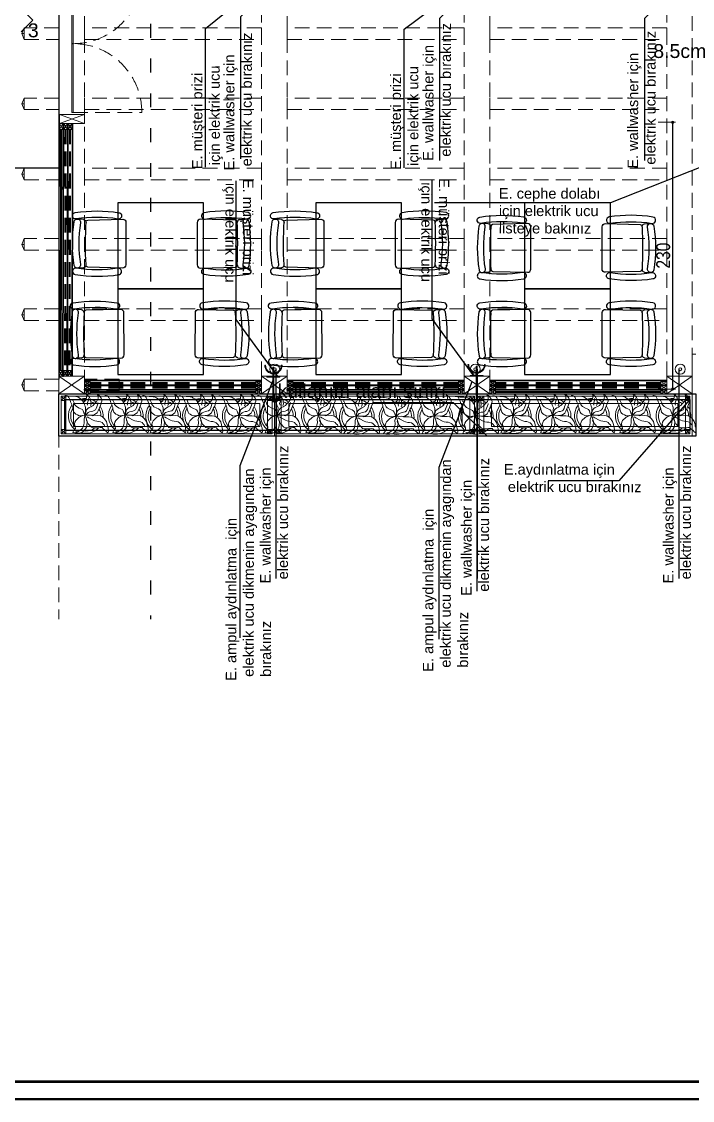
# Model space of a CAD drawing. Header units: millimetres. Extents: x 54215 to 67697, y 23496 to 56611.
# Drawn here: x 55730 to 56308, y 46192 to 47122 of the extents above; entities that cross this region are included whole.
import ezdxf

# ---------------------------------------------------------------- set-up
doc = ezdxf.new("R2010")
doc.units = ezdxf.units.MM
doc.linetypes.add('ACAD_ISO03W100', pattern=[30, 12, -18])
doc.linetypes.add('DASHED', pattern=[19.049999999999997, 12.7, -6.349999999999998])
for name, color, linetype, lineweight in [('- 0.25', 43, 'Continuous', 25), ('b_ince', 87, 'Continuous', 15), ('no3_barisol', 50, 'Continuous', 13), ('no3_cam kesit arka', 141, 'Continuous', 18), ('no3_duvar kaplama', 8, 'Continuous', 0), ('no3_elektrik işaretleri', 10, 'Continuous', 0), ('no3_kutu profil gorunus', 8, 'Continuous', 0), ('no3_kutuprofil kesit', 74, 'Continuous', 18), ('no3_ölçü tefriş', 252, 'Continuous', 0), ('t_elektrik', 1, 'Continuous', 30), ('t_tefriş', 206, 'Continuous', 30), ('ölçü', 4, 'Continuous', 13)]:
    doc.layers.add(name, color=color, linetype=linetype, lineweight=lineweight)
doc.layers.add('0 rölöve', color=7, linetype='Continuous', true_color=0xf1380e)
doc.styles.add('olcu', font='arial.ttf', dxfattribs={"width": 0.8})
doc.styles.get("Standard").update_dxf_attribs({"font": 'arial.ttf'})
doc.dimstyles.new('tufan', dxfattribs={"dimtxt": 12, "dimasz": 0.5, "dimexe": 1.25, "dimexo": 0.625, "dimgap": 2, "dimtad": 1, "dimdec": 0, "dimzin": 1, "dimtxsty": 'olcu', "dimblk1": 'sol', "dimblk2": 'sag', "dimsah": 1, "dimcen": 0, "dimse1": 1, "dimse2": 1, "dimclrd": 256, "dimclrt": 256, "dimadec": 0, "dimazin": 0, "dimtfac": 1, "dimtdec": 0, "dimtix": 1, "dimtmove": 0, "dimatfit": 2, "dimldrblk": 'NONE', "dimfxl": 1.25, "dimarcsym": 0})

# ---------------------------------------------------------------- blocks, each defined once
blk = doc.blocks.new('K-BKLEME')
for p, q in [((-25.67308541322859, 45.21896280599077), (-26.13287398927514, 50.81808646348628)), ((25.53786304992673, 45.29546845687428), (25.98092019616547, 50.8959409040661)), ((-25.0743366262634, 40.48891018859618), (-25.96838146138248, 3.461208921705916)), ((25.95792395230228, 3.538783266897041), (24.95324965356849, 40.563647977396)), ((-22.46315661254084, -0.0335584180554065), (22.46315661254084, 0.0335584180554065))]:
    blk.add_line(p, q)
for points in [[(-26.22592691858915, 8.511760467656984, -0.0775043335886923), (-26.2923548474032, 52.97693656537325, 0.9999999999999962), (-33.0399693910822, 54.01887292740849, 0.0775043335886923), (-32.9703981870282, 7.449667853143808, 1.000000000000011)], [(-22.30484118918401, 48.33121144461831, -0.0775043335886923), (22.16033490853215, 48.39763937343235, 0.9999999999999962), (23.20227127056773, 55.14525391711156, 0.0775043335886923), (-23.36693380369707, 55.07568271305735, 1.000000000000011)], [(26.20037793713937, 8.590081777782473, 0.0775043335886923), (26.13395000832543, 53.05525787549862, -0.9999999999999962), (32.87842127676447, 54.11735049001134, -0.0775043335886923), (32.94799248081881, 7.548145415746772, -1.000000000000011)]]:
    blk.add_lwpolyline(points, format="xyb", close=True)
for centre, radius, start, end in [((-22.68314957945289, 45.46449021770349), 3, 184.6944788809333, 272.6483958401989), ((-23.07491936683016, 40.44063366553717), 1.999999999999999, 92.71973237548004, 178.6168451502175), ((0.0608811492120367, -459.7664506150143), 502.7702204448715, 87.45145944091986, 92.64839584019896), ((22.54720696153754, 45.53206127371224), 3, 267.5227959762041, 355.4767129354668), ((22.95398556215741, 40.50939769816539), 1.999999999999993, 1.554346666182492, 87.45145944091992), ((-22.46838536708128, 3.466437676246357), 3.499999999999991, 180.0855959082045, 270.085595908199), ((22.45792785800063, 3.533554512357055), 3.5, 270.0855959082012, 0.0855959081956659)]:
    blk.add_arc(centre, radius, start, end)
blk = doc.blocks.new('cicek9')
at = {"linetype": 'Continuous'}
for p, q in [((-0.2617979021247834, 0.1410497806670605), (-0.2706669500165333, 0.1233234913505043)), ((-0.2617979021247834, 0.1233234913505043), (-0.2617979021247834, 0.1410497806670605)), ((-0.2706669500165333, 0.1233234913505043), (-0.2736232993137833, 0.105597202034005)), ((-0.2736232993137833, 0.105597202034005), (-0.2736232993137833, 0.0701446234010064)), ((-0.2736232993137833, 0.0701446234010064), (-0.2706669500165333, 0.052418334084507)), ((-0.2706669500165333, 0.052418334084507), (-0.2617979021247834, 0.0346920447679509)), ((-0.2558852035302834, 0.105597202034005), (-0.2617979021247834, 0.1233234913505043)), ((-0.2617979021247834, 0.0346920447679509), (-0.2440598063412835, 0.0228745185569892)), ((-0.2411034570440336, 0.0849165311647653), (-0.2558852035302834, 0.105597202034005)), ((-0.2440598063412835, 0.0228745185569892), (-0.2263217105577837, 0.0081026107931734)), ((-0.2204090119632838, 0.0730990049537468), (-0.2411034570440336, 0.0849165311647653)), ((-0.2263217105577837, 0.0081026107931734), (-0.2085836147742839, -0.0037149154177882)), ((-0.2026709161797839, 0.0671902418482091), (-0.2204090119632838, 0.0730990049537468)), ((-0.1849328203962841, 0.0642358602954687), (-0.2026709161797839, 0.0671902418482091)), ((-0.1642383753155343, 0.0583270971899879), (-0.1849328203962841, 0.0642358602954687)), ((-0.1465002795320345, 0.052418334084507), (-0.1642383753155343, 0.0583270971899879)), ((-0.1287621837485346, 0.0553727156372475), (-0.1465002795320345, 0.052418334084507)), ((-0.1110240879650348, 0.0553727156372475), (-0.1287621837485346, 0.0553727156372475)), ((-0.09032964288428501, 0.0583270971899879), (-0.1110240879650348, 0.0553727156372475)), ((-0.0696351978035352, 0.0583270971899879), (-0.09032964288428501, 0.0583270971899879)), ((-0.0785042456952851, -0.0421218756035842), (-0.0075518625612858, 0.005148229240433)), ((-0.0518971020200354, 0.0553727156372475), (-0.0696351978035352, 0.0583270971899879)), ((-0.0341590062365356, 0.0435551894262289), (-0.0518971020200354, 0.0553727156372475)), ((-0.0164209104530357, 0.02878328166247), (-0.0341590062365356, 0.0435551894262289)), ((-0.0016391639667859, 0.0110569923459707), (-0.0164209104530357, 0.02878328166247)), ((-0.0075518625612858, 0.005148229240433), (-0.0016391639667859, 0.0081026107931734)), ((-0.2085836147742839, -0.0037149154177882), (-0.190845518990784, -0.0125780600760663)), ((-0.190845518990784, -0.0125780600760663), (-0.1553693274237844, -0.0362131124980465)), ((-0.1553693274237844, -0.0362131124980465), (-0.1346748823430346, -0.048030638709065)), ((-0.1346748823430346, -0.048030638709065), (-0.09624234147878499, -0.048030638709065)), ((-0.09624234147878499, -0.048030638709065), (-0.0785042456952851, -0.0421218756035842))]:
    blk.add_line(p, q, dxfattribs=at)
for points in [[(-0.0016391639667859, 0.0081026107931734), (-0.0105082118585358, 0.0258289001097296), (-0.0400717048310355, 0.0612814787427283), (-0.0548534513172854, 0.081962149611968), (-0.0607661499117853, 0.0996884389284674), (-0.0637224992090353, 0.1174147282450235), (-0.0696351978035352, 0.1351410175615229), (-0.0696351978035352, 0.1528673068780222), (-0.0725915471007852, 0.1705935961945215), (-0.0666788485062853, 0.206046174827577), (-0.0578098006145353, 0.2237724641440764), (-0.0518971020200354, 0.2414987534605757), (-0.0164209104530357, 0.2769513320936312), (0.0013171853304641, 0.2887688583045929), (0.0190552811139639, 0.3035407660683518), (0.0220116304112139, 0.306495147621149)], [(0.0220116304112139, 0.306495147621149), (0.0397497261947137, 0.321267055384908), (0.0427060754919637, 0.3242214369376484)], [(0.0279243290057139, 0.0258289001097296), (0.0456624247892137, 0.0346920447679509), (0.0634005205727135, 0.0465095709789694), (0.0752259177617134, 0.0671902418482091), (0.0840949656534633, 0.0849165311647653), (0.0900076642479633, 0.1026428204812646), (0.0900076642479633, 0.1203691097977639), (0.0781822670589634, 0.1558216884307626), (0.0693132191672135, 0.1735479777473188), (0.0663568698699635, 0.1912742670638181), (0.0574878219782136, 0.2090005563803174), (0.0515751233837136, 0.2444531350133161), (0.0456624247892137, 0.2621794243298723), (0.0397497261947137, 0.2976320029628709), (0.0397497261947137, 0.3153582922793703), (0.0486187740864637, 0.3330845815958696), (0.0634005205727135, 0.3449021078068881)], [(-0.1169367865595348, 0.0701446234010064), (-0.1346748823430346, 0.081962149611968), (-0.1465002795320345, 0.1026428204812646), (-0.1553693274237844, 0.1203691097977639), (-0.1612820260182843, 0.1380953991142633), (-0.1642383753155343, 0.1558216884307626), (-0.1642383753155343, 0.1765023593000592), (-0.1612820260182843, 0.1942286486165585), (-0.1524129781265344, 0.2119549379330579), (-0.1494566288292844, 0.1942286486165585), (-0.1346748823430346, 0.1765023593000592), (-0.1169367865595348, 0.1587760699835599), (-0.099198690776035, 0.1528673068780222), (-0.0814605949925351, 0.1499129253252818), (-0.0785042456952851, 0.1499129253252818)], [(-0.09328599218153501, 0.0937796758229865), (-0.099198690776035, 0.1115059651394858), (-0.1169367865595348, 0.1233234913505043), (-0.1346748823430346, 0.1380953991142633), (-0.1465002795320345, 0.1528673068780222)], [(0.0042735346277141, 0.0140113738987111), (0.0013171853304641, 0.0317376632152104), (-0.0105082118585358, 0.0671902418482091), (-0.0105082118585358, 0.0849165311647653), (-0.0016391639667859, 0.1026428204812646), (0.010186233222214, 0.1203691097977639), (0.0279243290057139, 0.1558216884307626), (0.0308806783029638, 0.1735479777473188), (0.0308806783029638, 0.1912742670638181), (0.0249679797084639, 0.2090005563803174), (0.0190552811139639, 0.2444531350133161), (0.0190552811139639, 0.2503618981188538)], [(-0.0105082118585358, 0.0110569923459139), (-0.0459844034255355, 0.0169657554514515), (-0.0637224992090353, 0.0140113738987111), (-0.0844169442897851, 0.0081026107931734), (-0.1021550400732849, -0.0007605338650478), (-0.1198931358567847, -0.0066692969705855), (-0.1376312316402846, -0.0066692969705855), (-0.1553693274237844, 0.0021938476876926), (-0.1731074232072842, 0.0140113738987111), (-0.190845518990784, 0.02878328166247), (-0.2085836147742839, 0.0406008078734885), (-0.2115399640715339, 0.0465095709789694)], [(0.2407814784077118, -0.07166569113110201), (0.223043382624212, -0.0628025464728239), (0.2053052868407121, -0.0598481649200835), (0.1875671910572123, -0.0539394018146027), (0.1786981431654624, -0.0362131124981033), (0.1668727459764625, -0.0007605338650478), (0.1491346501929627, 0.0140113738987111), (0.1313965544094628, 0.0228745185569324), (0.0781822670589634, 0.0317376632152104), (0.0427060754919637, 0.0258289001097296), (0.0249679797084639, 0.0258289001097296), (0.0042735346277141, 0.0140113738987111), (-0.0045955132640358, 0.0081026107931734)], [(0.0013171853304641, 0.0081026107931734), (0.007229883924964001, -0.0125780600760663), (0.0249679797084639, -0.0657569280256212), (0.0545314726809636, -0.1012095066586198), (0.0722695684644634, -0.1159814144223787), (0.0900076642479633, -0.1248445590806568), (0.1077457600314631, -0.1307533221861377), (0.1284402051122129, -0.1337077037388781), (0.1461783008957127, -0.1366620852916753), (0.1668727459764625, -0.1307533221861377), (0.1846108417599623, -0.1218901775278596), (0.2023489375434622, -0.1071182697641575), (0.223043382624212, -0.0923463620003418), (0.2378251291104618, -0.0746200726838424), (0.2407814784077118, -0.07166569113110201)], [(0.0042735346277141, 0.0110569923459139), (0.0220116304112139, -0.0066692969705855), (0.0397497261947137, -0.0214412047343444), (0.0634005205727135, -0.0568937833673431), (0.0811386163562134, -0.0746200726838424), (0.0988767121397132, -0.0893919804476013), (0.116614807923213, -0.0982551251058794), (0.1343529037067128, -0.1012095066586198), (0.1875671910572123, -0.1012095066586198), (0.2053052868407121, -0.0893919804476013), (0.2053052868407121, -0.0864375988948609)], [(-0.0548534513172854, -0.0273499678398253), (-0.0696351978035352, -0.0450762571563246), (-0.1228494851540347, -0.0805288357893801), (-0.1405875809375345, -0.0982551251058794), (-0.1553693274237844, -0.1189357959751192), (-0.1642383753155343, -0.1543883746081747), (-0.1642383753155343, -0.1987040978994514), (-0.1524129781265344, -0.2341566765324501), (-0.1435439302347845, -0.2518829658489494), (-0.1376312316402846, -0.2696092551654488), (-0.1198931358567847, -0.3050618337985043), (-0.1051113893705349, -0.3168793600095228)], [(-0.0075518625612858, -0.018486823181604), (-0.0164209104530357, -0.0391674940508438), (-0.0430280541282855, -0.0923463620003418), (-0.0548534513172854, -0.1100726513168979), (-0.0725915471007852, -0.1277989406333972), (-0.09032964288428501, -0.1425708483971562), (-0.1051113893705349, -0.1602971377136555), (-0.1139804372622848, -0.1780234270301548), (-0.1169367865595348, -0.195749716346711), (-0.1198931358567847, -0.2164303872159508), (-0.1169367865595348, -0.2282479134269693)], [(-0.1051113893705349, -0.3198337415622632), (-0.09624234147878499, -0.2991530706929666), (-0.09328599218153501, -0.2814267813764672), (-0.0814605949925351, -0.2459742027434686), (-0.0814605949925351, -0.2282479134269693), (-0.0637224992090353, -0.2134760056632103), (-0.0459844034255355, -0.2046128610049323), (0.007229883924964001, -0.1691602823719336), (0.0220116304112139, -0.1514339930553774), (0.0249679797084639, -0.1337077037388781), (0.0279243290057139, -0.1130270328696383), (0.0308806783029638, -0.09530074355313901), (0.0279243290057139, -0.0775744542365828), (0.0249679797084639, -0.0568937833673431), (0.0220116304112139, -0.0450762571563246)]]:
    blk.add_lwpolyline(points, dxfattribs=at)
for radius, start, end in [(0.2090813910386985, 139.9640332753135, 161.4682798463648), (0.2090813910386985, 109.0006680868756, 126.8665022892906), (0.1812038722335387, 113.3713546191426, 122.6232966501887), (0.2090813910386985, 343.797726471946, 72.69853359805387), (0.1812038722335387, 349.1695778391774, 66.16952485948059), (0.1812038722335387, 144.5869721537082, 160.5863775336564), (0.2090813910386985, 180.9322348787377, 220.3044941656974), (0.1812038722335387, 186.2472478007371, 216.029800480286), (0.2090813910386985, 257.5001853062674, 320.8039251011957), (0.1812038722335387, 266.7099980285414, 312.8027757249753)]:
    blk.add_arc((0, 0), radius, start, end, dxfattribs=at)
blk = doc.blocks.new('sol')
at = {"layer": 'ölçü'}
blk.add_line((0, 5), (0, -25), dxfattribs=at)
blk.add_circle((0, 0), 2, dxfattribs=at)
blk = doc.blocks.new('sag')
at = {"layer": 'ölçü'}
blk.add_line((0, -5), (0, 25), dxfattribs=at)
blk.add_circle((0, 0), 2, dxfattribs=at)
blk = doc.blocks.new('*D417')
at = {"layer": 'Defpoints', "color": 0, "transparency": 16777216}
for p in [(56290.91972762251, 47035.44516257948), (56310.83468664293, 47035.44516257948), (56310.83468664293, 46805.44516257948)]:
    blk.add_point(p, dxfattribs=at)
at = {"layer": 'no3_ölçü tefriş', "lineweight": -2, "transparency": 16777216}
blk.add_line((56290.91972762253, 46805.94516257948), (56290.91972762253, 47034.94516257948), dxfattribs=at)
at = {"layer": 'no3_ölçü tefriş', "lineweight": -2, "transparency": 16777216, "xscale": 0.5, "yscale": 0.5, "zscale": 0.5}
for name, p, rotation in [('sag', (56290.91972762253, 47035.44516257948), 89.99999999999999), ('sol', (56290.91972762253, 46805.44516257948), 270)]:
    blk.add_blockref(name, p, dxfattribs=dict(at, rotation=rotation))
at = {"layer": 'no3_ölçü tefriş', "transparency": 16777216, "insert": (56282.78875900042, 46920.44516257948), "char_height": 12, "attachment_point": 5, "rotation": 89.99999999999999, "style": 'olcu'}
blk.add_mtext('230', dxfattribs=at)
blk = doc.blocks.new('_None')
blk = doc.blocks.new('plan girişblok')
for p, q in [((3103.069556933273, 2935.459348802062), (3103.069556933273, 2581.959348802062)), ((3106.481791597338, 2797.209348802062), (3107.277645232984, 2797.209348802062)), ((3106.069556933273, 2584.459348802062), (3106.865410568918, 2584.459348802062)), ((3125.069556933258, 2572.459348802069), (3125.069556933258, 2573.255202437715)), ((3299.736223599938, 2572.459348802069), (3299.736223599938, 2573.255202437715)), ((3474.402890266602, 2572.459348802062), (3474.402890266602, 2573.255202437708))]:
    blk.add_line(p, q)
blk.add_arc((3114.069556933273, 2811.927875057765), 59.22164187654485, 88.83302440318023, 90)
for p in [(3103.069556933273, 2884.876015468734), (3103.069556933273, 2824.292682135398), (3103.069556933273, 2763.709348802069), (3103.069556933273, 2703.126015468733), (3103.069556933273, 2642.542682135401)]:
    blk.add_point(p)
at = {"layer": '0 rölöve'}
blk.add_lwpolyline([(3070.569556933273, 2901.459348802062), (3080.569556933273, 2891.459348802062), (3070.569556933273, 2881.459348802062)], dxfattribs=at)
at = {"layer": 'no3_cam kesit arka'}
for p, q in [((3104.481791597339, 2797.209348802062), (3104.069556933273, 2589.459348802062)), ((3104.981791597338, 2797.209348802062), (3104.569556933273, 2589.459348802062)), ((3105.481791597338, 2797.209348802062), (3105.069556933273, 2589.459348802062)), ((3272.73622359993, 2571.459348802065), (3130.069556933262, 2571.459348802065)), ((3272.73622359993, 2570.959348802069), (3130.069556933262, 2570.959348802069)), ((3272.73622359993, 2570.459348802069), (3130.069556933262, 2570.459348802069)), ((3447.402890266609, 2571.459348802065), (3304.736223599937, 2571.459348802065)), ((3447.402890266609, 2570.959348802069), (3304.736223599937, 2570.959348802069)), ((3447.402890266609, 2570.459348802069), (3304.736223599937, 2570.459348802069)), ((3622.069556933273, 2571.459348802062), (3479.402890266605, 2571.459348802062)), ((3622.069556933273, 2570.959348802062), (3479.402890266605, 2570.959348802062)), ((3622.069556933273, 2570.459348802062), (3479.402890266605, 2570.459348802062))]:
    blk.add_line(p, q, dxfattribs=at)
at = {"layer": 'no3_cam kesit arka', "linetype": 'DASHED'}
for p, q in [((3108.277645232984, 2797.209348802062), (3107.865410568919, 2589.459348802062)), ((3108.777645232984, 2797.209348802062), (3108.365410568918, 2589.459348802062)), ((3109.277645232984, 2797.209348802062), (3108.865410568919, 2589.459348802062)), ((3112.073498868629, 2797.209348802062), (3111.661264204564, 2589.459348802062)), ((3112.573498868629, 2797.209348802062), (3112.161264204564, 2589.459348802062)), ((3113.073498868629, 2797.209348802062), (3112.661264204564, 2589.459348802062)), ((3272.73622359993, 2579.05105607336), (3130.069556933262, 2579.05105607336)), ((3272.73622359993, 2578.55105607336), (3130.069556933262, 2578.55105607336)), ((3272.73622359993, 2578.051056073356), (3130.069556933262, 2578.051056073356)), ((3447.402890266609, 2579.05105607336), (3304.736223599937, 2579.05105607336)), ((3447.402890266609, 2578.55105607336), (3304.736223599937, 2578.55105607336)), ((3447.402890266609, 2578.051056073356), (3304.736223599937, 2578.051056073356)), ((3622.069556933273, 2579.051056073353), (3479.402890266605, 2579.051056073353)), ((3622.069556933273, 2578.551056073353), (3479.402890266605, 2578.551056073353)), ((3622.069556933273, 2578.051056073353), (3479.402890266605, 2578.051056073353)), ((3272.73622359993, 2575.255202437715), (3130.069556933262, 2575.255202437715)), ((3272.73622359993, 2574.755202437715), (3130.069556933262, 2574.755202437715)), ((3272.73622359993, 2574.255202437715), (3130.069556933262, 2574.255202437715)), ((3447.402890266609, 2575.255202437715), (3304.736223599937, 2575.255202437715)), ((3447.402890266609, 2574.755202437715), (3304.736223599937, 2574.755202437715)), ((3447.402890266609, 2574.255202437715), (3304.736223599937, 2574.255202437715)), ((3622.069556933273, 2575.255202437708), (3479.402890266605, 2575.255202437708)), ((3622.069556933273, 2574.755202437708), (3479.402890266605, 2574.755202437708)), ((3622.069556933273, 2574.255202437707), (3479.402890266605, 2574.255202437707))]:
    blk.add_line(p, q, dxfattribs=at)
at = {"layer": 'no3_cam kesit arka'}
blk.add_lwpolyline([(3114.069556933273, 2930.346592286682), (3115.275674265309, 2930.346592286682), (3115.275674265309, 2811.927875057765), (3114.069556933273, 2811.927875057765)], close=True, dxfattribs=at)
at = {"layer": 'no3_duvar kaplama', "linetype": 'DASHED'}
for p, q in [((3103.069556933275, 3488.292900018285), (3103.069556933273, 2375.125797585839)), ((3125.069556933273, 2932.959348802062), (3125.069556933273, 2584.459348802062)), ((3277.736223599945, 2584.459348802069), (3277.736223599945, 2932.959348802069)), ((3299.736223599945, 2932.959348802069), (3299.736223599956, 2584.459348802069)), ((3452.402890266609, 2584.459348802069), (3452.402890266616, 2932.959348802069)), ((3474.402890266616, 2932.959348802069), (3474.402890266616, 2584.459348802069)), ((3627.069556933273, 2584.459348802062), (3627.069556933273, 2932.959348802062)), ((3649.069556933273, 2932.959348802062), (3649.069556933273, 2586.459348802062)), ((3071.069556933273, 2879.876015468733), (3073.069556933273, 2884.876015468734)), ((3073.069556933273, 2879.876015468733), (3071.069556933273, 2879.876015468733)), ((3073.069556933273, 2879.876015468733), (3071.069556933273, 2879.876015468733)), ((3071.069556933273, 2879.876015468733), (3073.069556933273, 2874.876015468734)), ((3071.069556933273, 2819.292682135398), (3073.069556933273, 2824.292682135398)), ((3073.069556933273, 2819.292682135398), (3071.069556933273, 2819.292682135398)), ((3073.069556933273, 2819.292682135398), (3071.069556933273, 2819.292682135398)), ((3071.069556933273, 2819.292682135398), (3073.069556933273, 2814.292682135398)), ((3115.275674265309, 2811.927875057765), (3174.48503287976, 2811.952446679447)), ((3071.069556933273, 2758.709348802069), (3073.069556933273, 2763.709348802069)), ((3073.069556933273, 2758.709348802069), (3071.069556933273, 2758.709348802069)), ((3073.069556933273, 2758.709348802069), (3071.069556933273, 2758.709348802069)), ((3071.069556933273, 2758.709348802069), (3073.069556933273, 2753.709348802069)), ((3071.069556933273, 2698.126015468734), (3073.069556933273, 2703.126015468733)), ((3073.069556933273, 2698.126015468734), (3071.069556933273, 2698.126015468734)), ((3073.069556933273, 2698.126015468734), (3071.069556933273, 2698.126015468734)), ((3071.069556933273, 2698.126015468734), (3073.069556933273, 2693.126015468733)), ((3071.069556933273, 2637.542682135405), (3073.069556933273, 2642.542682135401)), ((3073.069556933273, 2637.542682135401), (3071.069556933273, 2637.542682135405)), ((3073.069556933273, 2637.542682135401), (3071.069556933273, 2637.542682135405)), ((3071.069556933273, 2637.542682135405), (3073.069556933273, 2632.542682135401)), ((3071.069556933273, 2576.959348802062), (3073.069556933273, 2581.959348802062)), ((3073.069556933273, 2576.959348802062), (3071.069556933273, 2576.959348802062)), ((3073.069556933273, 2576.959348802062), (3071.069556933273, 2576.959348802062)), ((3071.069556933273, 2576.959348802062), (3073.069556933273, 2571.959348802062))]:
    blk.add_line(p, q, dxfattribs=at)
for points in [[(3073.069556933273, 2874.876015468734), (3103.069556933273, 2874.876015468734), (3103.069556933273, 2884.876015468734), (3073.069556933273, 2884.876015468734)], [(3125.069556933273, 2874.876015468734), (3277.736223599945, 2874.876015468734), (3277.736223599945, 2884.876015468734), (3125.069556933273, 2884.876015468734)], [(3299.736223599956, 2874.876015468734), (3452.402890266623, 2874.876015468734), (3452.402890266623, 2884.876015468734), (3299.736223599956, 2884.876015468734)], [(3474.402890266616, 2874.876015468734), (3627.069556933288, 2874.876015468734), (3627.069556933288, 2884.876015468734), (3474.402890266616, 2884.876015468734)], [(3073.069556933273, 2814.292682135398), (3103.069556933273, 2814.292682135398), (3103.069556933273, 2824.292682135398), (3073.069556933273, 2824.292682135398)], [(3125.069556933273, 2814.292682135398), (3277.736223599945, 2814.292682135398), (3277.736223599945, 2824.292682135398), (3125.069556933273, 2824.292682135398)], [(3299.736223599956, 2814.292682135398), (3452.402890266623, 2814.292682135398), (3452.402890266623, 2824.292682135398), (3299.736223599956, 2824.292682135398)], [(3474.402890266616, 2814.292682135398), (3627.069556933288, 2814.292682135398), (3627.069556933288, 2824.292682135398), (3474.402890266616, 2824.292682135398)], [(3073.069556933273, 2753.709348802069), (3103.069556933273, 2753.709348802069), (3103.069556933273, 2763.709348802069), (3073.069556933273, 2763.709348802069)], [(3125.069556933273, 2753.709348802069), (3277.736223599945, 2753.709348802069), (3277.736223599945, 2763.709348802069), (3125.069556933273, 2763.709348802069)], [(3299.736223599956, 2753.709348802069), (3452.402890266623, 2753.709348802069), (3452.402890266623, 2763.709348802069), (3299.736223599956, 2763.709348802069)], [(3474.402890266616, 2753.709348802069), (3627.069556933288, 2753.709348802069), (3627.069556933288, 2763.709348802069), (3474.402890266616, 2763.709348802069)], [(3073.069556933273, 2693.126015468733), (3103.069556933273, 2693.126015468733), (3103.069556933273, 2703.126015468733), (3073.069556933273, 2703.126015468733)], [(3125.069556933273, 2693.126015468733), (3277.736223599945, 2693.126015468733), (3277.736223599945, 2703.126015468733), (3125.069556933273, 2703.126015468733)], [(3299.736223599956, 2693.126015468733), (3452.402890266623, 2693.126015468733), (3452.402890266623, 2703.126015468733), (3299.736223599956, 2703.126015468733)], [(3474.402890266616, 2693.126015468733), (3627.069556933288, 2693.126015468733), (3627.069556933288, 2703.126015468733), (3474.402890266616, 2703.126015468733)], [(3073.069556933273, 2632.542682135401), (3103.069556933273, 2632.542682135401), (3103.069556933273, 2642.542682135401), (3073.069556933273, 2642.542682135401)], [(3125.069556933273, 2632.542682135401), (3277.736223599945, 2632.542682135401), (3277.736223599945, 2642.542682135401), (3125.069556933273, 2642.542682135401)], [(3299.736223599956, 2632.542682135401), (3452.402890266623, 2632.542682135401), (3452.402890266623, 2642.542682135401), (3299.736223599956, 2642.542682135401)], [(3474.402890266616, 2632.542682135401), (3627.069556933288, 2632.542682135401), (3627.069556933288, 2642.542682135401), (3474.402890266616, 2642.542682135401)], [(3073.069556933273, 2571.959348802062), (3103.069556933273, 2571.959348802062), (3103.069556933273, 2581.959348802062), (3073.069556933273, 2581.959348802062)], [(3125.069556933273, 2571.959348802062), (3155.069556933273, 2571.959348802062), (3155.069556933273, 2581.959348802062), (3125.069556933273, 2581.959348802062)]]:
    blk.add_lwpolyline(points, close=True, dxfattribs=at)
for centre, start, end in [((3115.275674265309, 2930.346592286682), 268.8327822751877, 0), ((3115.275674265309, 2811.952446679447), 0, 91.16721772481235)]:
    blk.add_arc(centre, 59.20935861445832, start, end, dxfattribs=at)
at = {"layer": 'no3_kutu profil gorunus'}
for p, q in [((3106.581791597337, 2802.209348802062), (3106.169556933272, 2584.459348802069)), ((3107.177645232985, 2802.209348802062), (3106.76541056892, 2584.459348802069)), ((3110.277645232984, 2797.209348802062), (3107.277645232984, 2802.209348802062)), ((3110.277645232984, 2802.209348802062), (3107.277645232984, 2797.209348802062)), ((3110.377645232982, 2802.209348802062), (3109.965410568917, 2584.459348802069)), ((3110.973498868631, 2802.209348802062), (3110.561264204565, 2584.459348802069)), ((3111.073498868629, 2797.209348802062), (3114.073498868629, 2802.209348802062)), ((3111.073498868629, 2802.209348802062), (3114.073498868629, 2797.209348802062)), ((3114.477645232981, 2802.209348802055), (3114.065410568916, 2584.459348802062)), ((3115.073498868629, 2802.209348802055), (3114.661264204564, 2584.459348802062)), ((3109.865410568918, 2584.459348802062), (3106.865410568918, 2589.459348802062)), ((3109.865410568918, 2589.459348802062), (3106.865410568918, 2584.459348802062)), ((3110.661264204564, 2584.459348802062), (3113.661264204564, 2589.459348802062)), ((3110.661264204564, 2589.459348802062), (3113.661264204564, 2584.459348802062)), ((3277.736223599923, 2581.05105607336), (3125.069556933258, 2581.05105607336)), ((3277.736223599923, 2580.455202437712), (3125.069556933258, 2580.455202437712)), ((3125.069556933258, 2577.05105607336), (3130.069556933262, 2580.05105607336)), ((3130.069556933262, 2577.05105607336), (3125.069556933258, 2580.05105607336)), ((3277.73622359993, 2576.951056073362), (3125.069556933266, 2576.951056073362)), ((3277.73622359993, 2576.355202437714), (3125.069556933266, 2576.355202437714)), ((3125.069556933258, 2576.255202437715), (3130.069556933262, 2573.255202437715)), ((3130.069556933262, 2576.255202437715), (3125.069556933258, 2573.255202437715)), ((3277.73622359993, 2577.05105607336), (3272.73622359993, 2580.05105607336)), ((3272.73622359993, 2577.05105607336), (3277.73622359993, 2580.05105607336)), ((3277.73622359993, 2576.255202437715), (3272.73622359993, 2573.255202437715)), ((3272.73622359993, 2576.255202437715), (3277.73622359993, 2573.255202437715)), ((3452.402890266602, 2581.05105607336), (3299.736223599938, 2581.05105607336)), ((3452.402890266602, 2580.455202437712), (3299.736223599938, 2580.455202437712)), ((3299.736223599938, 2577.05105607336), (3304.736223599937, 2580.05105607336)), ((3304.736223599937, 2577.05105607336), (3299.736223599938, 2580.05105607336)), ((3452.402890266609, 2576.951056073362), (3299.736223599945, 2576.951056073362)), ((3452.402890266609, 2576.355202437714), (3299.736223599945, 2576.355202437714)), ((3299.736223599938, 2576.255202437715), (3304.736223599937, 2573.255202437715)), ((3304.736223599937, 2576.255202437715), (3299.736223599938, 2573.255202437715)), ((3452.402890266609, 2577.05105607336), (3447.402890266609, 2580.05105607336)), ((3447.402890266609, 2577.05105607336), (3452.402890266609, 2580.05105607336)), ((3452.402890266609, 2576.255202437715), (3447.402890266609, 2573.255202437715)), ((3447.402890266609, 2576.255202437715), (3452.402890266609, 2573.255202437715)), ((3627.069556933266, 2581.051056073353), (3474.402890266602, 2581.051056073353)), ((3627.069556933266, 2580.455202437704), (3474.402890266602, 2580.455202437704)), ((3474.402890266602, 2577.051056073353), (3479.402890266605, 2580.051056073353)), ((3479.402890266605, 2577.051056073353), (3474.402890266602, 2580.051056073353)), ((3627.069556933273, 2576.951056073355), (3474.402890266609, 2576.951056073355)), ((3627.069556933273, 2576.355202437706), (3474.402890266609, 2576.355202437706)), ((3474.402890266602, 2576.255202437707), (3479.402890266605, 2573.255202437708)), ((3479.402890266605, 2576.255202437707), (3474.402890266602, 2573.255202437708)), ((3627.069556933273, 2577.051056073353), (3622.069556933273, 2580.051056073353)), ((3622.069556933273, 2577.051056073353), (3627.069556933273, 2580.051056073353)), ((3627.069556933273, 2576.255202437707), (3622.069556933273, 2573.255202437708)), ((3622.069556933273, 2576.255202437707), (3627.069556933273, 2573.255202437708)), ((3277.73622359993, 2573.155202437716), (3125.069556933266, 2573.155202437716)), ((3277.73622359993, 2572.559348802068), (3125.069556933266, 2572.559348802068)), ((3452.402890266609, 2573.155202437716), (3299.736223599945, 2573.155202437716)), ((3452.402890266609, 2572.559348802068), (3299.736223599945, 2572.559348802068)), ((3627.069556933273, 2573.155202437709), (3474.402890266609, 2573.155202437709)), ((3627.069556933273, 2572.559348802061), (3474.402890266609, 2572.559348802061)), ((3109.069556933273, 2563.459348802062), (3109.069556933273, 2538.709348802062)), ((3282.736223599945, 2563.459348802062), (3282.736223599945, 2538.709348802062))]:
    blk.add_line(p, q, dxfattribs=at)
for points in [[(3103.069556933273, 2584.459348802062), (3103.481791597338, 2802.209348802062), (3115.073498868629, 2802.209348802062), (3114.661264204564, 2584.459348802062)], [(3110.277645232984, 2797.209348802062), (3110.277645232984, 2802.209348802062), (3107.277645232984, 2802.209348802062), (3107.277645232984, 2797.209348802062)], [(3114.073498868629, 2797.209348802062), (3114.073498868629, 2802.209348802062), (3111.073498868629, 2802.209348802062), (3111.073498868629, 2797.209348802062)], [(3109.865410568918, 2584.459348802062), (3109.865410568918, 2589.459348802062), (3106.865410568918, 2589.459348802062), (3106.865410568918, 2584.459348802062)], [(3113.661264204564, 2584.459348802062), (3113.661264204564, 2589.459348802062), (3110.661264204564, 2589.459348802062), (3110.661264204564, 2584.459348802062)], [(3125.069556933258, 2569.45934880207), (3277.73622359993, 2569.45934880207), (3277.73622359993, 2581.05105607336), (3125.069556933258, 2581.05105607336)], [(3125.069556933258, 2580.05105607336), (3130.069556933262, 2580.05105607336), (3130.069556933262, 2577.05105607336), (3125.069556933258, 2577.05105607336)], [(3125.069556933258, 2576.255202437715), (3130.069556933262, 2576.255202437715), (3130.069556933262, 2573.255202437715), (3125.069556933258, 2573.255202437715)], [(3277.73622359993, 2580.05105607336), (3272.73622359993, 2580.05105607336), (3272.73622359993, 2577.05105607336), (3277.73622359993, 2577.05105607336)], [(3277.73622359993, 2576.255202437715), (3272.73622359993, 2576.255202437715), (3272.73622359993, 2573.255202437715), (3277.73622359993, 2573.255202437715)], [(3299.736223599938, 2569.45934880207), (3452.402890266609, 2569.45934880207), (3452.402890266609, 2581.05105607336), (3299.736223599938, 2581.05105607336)], [(3299.736223599938, 2580.05105607336), (3304.736223599937, 2580.05105607336), (3304.736223599937, 2577.05105607336), (3299.736223599938, 2577.05105607336)], [(3299.736223599938, 2576.255202437715), (3304.736223599937, 2576.255202437715), (3304.736223599937, 2573.255202437715), (3299.736223599938, 2573.255202437715)], [(3452.402890266609, 2580.05105607336), (3447.402890266609, 2580.05105607336), (3447.402890266609, 2577.05105607336), (3452.402890266609, 2577.05105607336)], [(3452.402890266609, 2576.255202437715), (3447.402890266609, 2576.255202437715), (3447.402890266609, 2573.255202437715), (3452.402890266609, 2573.255202437715)], [(3474.402890266602, 2569.459348802062), (3627.069556933273, 2569.459348802062), (3627.069556933273, 2581.051056073353), (3474.402890266602, 2581.051056073353)], [(3474.402890266602, 2580.051056073353), (3479.402890266605, 2580.051056073353), (3479.402890266605, 2577.051056073353), (3474.402890266602, 2577.051056073353)], [(3474.402890266602, 2576.255202437707), (3479.402890266605, 2576.255202437707), (3479.402890266605, 2573.255202437708), (3474.402890266602, 2573.255202437708)], [(3627.069556933273, 2580.051056073353), (3622.069556933273, 2580.051056073353), (3622.069556933273, 2577.051056073353), (3627.069556933273, 2577.051056073353)], [(3627.069556933273, 2576.255202437707), (3622.069556933273, 2576.255202437707), (3622.069556933273, 2573.255202437708), (3627.069556933273, 2573.255202437708)], [(3103.069556933273, 2569.459348802062), (3288.736223599945, 2569.459348802062), (3288.736223599945, 2532.709348802062), (3103.069556933273, 2532.709348802062)], [(3105.069556933273, 2567.459348802062), (3286.736223599945, 2567.459348802062), (3286.736223599945, 2534.709348802062), (3105.069556933273, 2534.709348802062)], [(3288.736223599945, 2569.459348802062), (3463.402890266616, 2569.459348802062), (3463.402890266616, 2532.709348802062), (3288.736223599945, 2532.709348802062)], [(3290.736223599945, 2567.459348802062), (3461.402890266616, 2567.459348802062), (3461.402890266616, 2534.709348802062), (3290.736223599945, 2534.709348802062)], [(3463.402890266616, 2569.459348802062), (3649.069556933273, 2569.459348802062), (3649.069556933273, 2532.709348802062), (3463.402890266616, 2532.709348802062)], [(3465.402890266616, 2567.459348802062), (3647.069556933273, 2567.459348802062), (3647.069556933273, 2534.709348802062), (3465.402890266616, 2534.709348802062)]]:
    blk.add_lwpolyline(points, close=True, dxfattribs=at)
at = {"layer": 'no3_kutuprofil kesit'}
for p, q in [((3125.069556933273, 2810.209348802062), (3103.481791597338, 2802.209348802062)), ((3125.069556933273, 2802.209348802062), (3103.481791597338, 2810.209348802062)), ((3106.481791597338, 2802.209348802062), (3103.481791597338, 2797.209348802062)), ((3106.481791597338, 2797.209348802062), (3103.481791597338, 2802.209348802062)), ((3106.069556933273, 2589.459348802062), (3103.069556933273, 2584.459348802062)), ((3106.069556933273, 2584.459348802062), (3103.069556933273, 2589.459348802062)), ((3125.069556933273, 2569.459348802062), (3103.069556933273, 2584.459348802062)), ((3103.069556933273, 2569.459348802062), (3125.069556933273, 2584.459348802062)), ((3299.736223599945, 2569.45934880207), (3277.736223599945, 2584.459348802062)), ((3277.736223599945, 2569.45934880207), (3299.736223599945, 2584.459348802062)), ((3474.402890266616, 2569.45934880207), (3452.402890266616, 2584.459348802062)), ((3452.402890266616, 2569.45934880207), (3474.402890266616, 2584.459348802069)), ((3649.069556933273, 2569.459348802062), (3627.069556933273, 2584.459348802062)), ((3627.069556933273, 2569.459348802062), (3649.069556933273, 2584.459348802062)), ((3105.069556933273, 2563.459348802062), (3109.069556933273, 2567.459348802062)), ((3109.069556933273, 2563.459348802062), (3105.069556933273, 2567.459348802062)), ((3130.069556933262, 2572.459348802069), (3125.069556933258, 2569.45934880207)), ((3125.069556933258, 2572.459348802069), (3130.069556933262, 2569.45934880207)), ((3272.73622359993, 2572.459348802069), (3277.73622359993, 2569.45934880207)), ((3277.73622359993, 2572.459348802069), (3272.73622359993, 2569.45934880207)), ((3282.736223599945, 2563.459348802062), (3286.736223599945, 2567.459348802062)), ((3286.736223599945, 2563.459348802062), (3282.736223599945, 2567.459348802062)), ((3294.736223599944, 2563.459348802062), (3290.736223599945, 2567.459348802062)), ((3290.736223599945, 2563.459348802062), (3294.736223599944, 2567.459348802062)), ((3304.736223599937, 2572.459348802069), (3299.736223599938, 2569.45934880207)), ((3299.736223599938, 2572.459348802069), (3304.736223599937, 2569.45934880207)), ((3447.402890266609, 2572.459348802069), (3452.402890266609, 2569.45934880207)), ((3452.402890266609, 2572.459348802069), (3447.402890266609, 2569.45934880207)), ((3457.402890266616, 2563.459348802062), (3461.402890266616, 2567.459348802069)), ((3461.402890266616, 2563.459348802069), (3457.402890266616, 2567.459348802062)), ((3469.402890266616, 2563.459348802062), (3465.408889914192, 2567.459348802069)), ((3465.408889914192, 2563.459348802069), (3469.402890266616, 2567.459348802062)), ((3479.402890266605, 2572.459348802062), (3474.402890266602, 2569.459348802062)), ((3474.402890266602, 2572.459348802062), (3479.402890266605, 2569.459348802062)), ((3622.069556933273, 2572.459348802062), (3627.069556933273, 2569.459348802062)), ((3627.069556933273, 2572.459348802062), (3622.069556933273, 2569.459348802062)), ((3647.069556933273, 2563.459348802062), (3643.069556933273, 2567.459348802062)), ((3643.069556933273, 2563.459348802062), (3647.069556933273, 2567.459348802062)), ((3105.069556933273, 2534.709348802062), (3109.069556933273, 2538.709348802062)), ((3109.069556933273, 2534.709348802062), (3105.069556933273, 2538.709348802062)), ((3282.736223599945, 2534.709348802062), (3286.736223599945, 2538.709348802062)), ((3286.736223599945, 2534.709348802062), (3282.736223599945, 2538.709348802062)), ((3294.736223599944, 2534.709348802062), (3290.736223599945, 2538.709348802062)), ((3290.736223599945, 2534.709348802062), (3294.736223599944, 2538.709348802062)), ((3457.402890266616, 2534.709348802062), (3461.402890266616, 2538.709348802062)), ((3461.402890266616, 2534.709348802062), (3457.402890266616, 2538.709348802062)), ((3469.402890266616, 2534.709348802062), (3465.402890266616, 2538.709348802062)), ((3465.402890266616, 2534.709348802062), (3469.402890266616, 2538.709348802062)), ((3647.069556933273, 2534.709348802062), (3643.069556933273, 2538.709348802062)), ((3643.069556933273, 2534.709348802062), (3647.069556933273, 2538.709348802062))]:
    blk.add_line(p, q, dxfattribs=at)
for points in [[(3103.481791597338, 2802.209348802062), (3125.069556933273, 2802.209348802062), (3125.069556933273, 2810.209348802062), (3103.481791597338, 2810.209348802062)], [(3106.481791597338, 2797.209348802062), (3106.481791597338, 2802.209348802062), (3103.481791597338, 2802.209348802062), (3103.481791597338, 2797.209348802062)], [(3106.069556933273, 2584.459348802062), (3106.069556933273, 2589.459348802062), (3103.069556933273, 2589.459348802062), (3103.069556933273, 2584.459348802062)], [(3103.069556933273, 2569.459348802062), (3125.069556933273, 2569.459348802062), (3125.069556933273, 2584.459348802062), (3103.069556933273, 2584.459348802062)], [(3277.736223599945, 2569.45934880207), (3299.736223599945, 2569.45934880207), (3299.736223599945, 2584.459348802069), (3277.736223599945, 2584.459348802069)], [(3452.402890266616, 2569.45934880207), (3474.402890266616, 2569.45934880207), (3474.402890266616, 2584.459348802069), (3452.402890266616, 2584.459348802069)], [(3627.069556933273, 2569.459348802062), (3649.069556933273, 2569.459348802062), (3649.069556933273, 2584.459348802062), (3627.069556933273, 2584.459348802062)], [(3105.069556933273, 2563.459348802062), (3109.069556933273, 2563.459348802062), (3109.069556933273, 2567.459348802062), (3105.069556933273, 2567.459348802062)], [(3109.069556933273, 2567.459348802062), (3282.736223599945, 2567.459348802062), (3282.736223599945, 2534.709348802062), (3109.069556933273, 2534.709348802062)], [(3125.069556933258, 2572.459348802069), (3130.069556933262, 2572.459348802069), (3130.069556933262, 2569.45934880207), (3125.069556933258, 2569.45934880207)], [(3277.73622359993, 2572.459348802069), (3272.73622359993, 2572.459348802069), (3272.73622359993, 2569.45934880207), (3277.73622359993, 2569.45934880207)], [(3282.736223599945, 2563.459348802062), (3286.736223599945, 2563.459348802062), (3286.736223599945, 2567.459348802062), (3282.736223599945, 2567.459348802062)], [(3294.736223599944, 2563.459348802062), (3290.736223599945, 2563.459348802062), (3290.736223599945, 2567.459348802062), (3294.736223599944, 2567.459348802062)], [(3294.736223599944, 2567.459348802062), (3457.402890266616, 2567.459348802069), (3457.402890266616, 2534.709348802069), (3294.736223599944, 2534.709348802062)], [(3299.736223599938, 2572.459348802069), (3304.736223599937, 2572.459348802069), (3304.736223599937, 2569.45934880207), (3299.736223599938, 2569.45934880207)], [(3452.402890266609, 2572.459348802069), (3447.402890266609, 2572.459348802069), (3447.402890266609, 2569.45934880207), (3452.402890266609, 2569.45934880207)], [(3457.402890266616, 2563.459348802062), (3461.402890266616, 2563.459348802069), (3461.402890266616, 2567.459348802069), (3457.402890266616, 2567.459348802062)], [(3469.402890266616, 2563.459348802062), (3465.408889914192, 2563.459348802069), (3465.408889914192, 2567.459348802069), (3469.402890266616, 2567.459348802062)], [(3469.402890266616, 2567.459348802062), (3643.069556933273, 2567.459348802062), (3643.069556933273, 2534.709348802062), (3469.402890266616, 2534.709348802062)], [(3474.402890266602, 2572.459348802062), (3479.402890266605, 2572.459348802062), (3479.402890266605, 2569.459348802062), (3474.402890266602, 2569.459348802062)], [(3627.069556933273, 2572.459348802062), (3622.069556933273, 2572.459348802062), (3622.069556933273, 2569.459348802062), (3627.069556933273, 2569.459348802062)], [(3647.069556933273, 2563.459348802062), (3643.069556933273, 2563.459348802062), (3643.069556933273, 2567.459348802062), (3647.069556933273, 2567.459348802062)], [(3115.669556933271, 2560.859348802063), (3276.136223599946, 2560.859348802063), (3276.136223599946, 2541.309348802061), (3115.669556933271, 2541.309348802061)], [(3301.336223599943, 2560.859348802063), (3450.802890266618, 2560.859348802071), (3450.802890266618, 2541.309348802068), (3301.336223599943, 2541.309348802061)], [(3476.002890266614, 2560.859348802063), (3636.469556933275, 2560.859348802063), (3636.469556933275, 2541.309348802061), (3476.002890266614, 2541.309348802061)], [(3105.069556933273, 2534.709348802062), (3109.069556933273, 2534.709348802062), (3109.069556933273, 2538.709348802062), (3105.069556933273, 2538.709348802062)], [(3282.736223599945, 2534.709348802062), (3286.736223599945, 2534.709348802062), (3286.736223599945, 2538.709348802062), (3282.736223599945, 2538.709348802062)], [(3294.736223599944, 2534.709348802062), (3290.736223599945, 2534.709348802062), (3290.736223599945, 2538.709348802062), (3294.736223599944, 2538.709348802062)], [(3457.402890266616, 2534.709348802062), (3461.402890266616, 2534.709348802062), (3461.402890266616, 2538.709348802062), (3457.402890266616, 2538.709348802062)], [(3469.402890266616, 2534.709348802062), (3465.402890266616, 2534.709348802062), (3465.402890266616, 2538.709348802062), (3469.402890266616, 2538.709348802062)], [(3647.069556933273, 2534.709348802062), (3643.069556933273, 2534.709348802062), (3643.069556933273, 2538.709348802062), (3647.069556933273, 2538.709348802062)]]:
    blk.add_lwpolyline(points, close=True, dxfattribs=at)
blk.add_lwpolyline([(3652.069556933273, 2603.459348802062), (3649.069556933273, 2603.459348802062), (3649.069556933273, 2532.709348802062), (3652.069556933273, 2532.709348802062)], dxfattribs=at)
at = {"layer": '0 rölöve'}
blk.add_text('3', height=12, dxfattribs=at).set_placement((3076.275474826651, 2876.624143226567))
blk = doc.blocks.new('A$C2A9529C1')
at = {"layer": 'no3_elektrik işaretleri'}
h = blk.add_hatch(color=256, dxfattribs=at)
edge = h.paths.add_edge_path()
edge.add_line((-7.597300282e-07, 8.879649158e-07), (-7.597300282e-07, 0.648000887965054))
edge.add_ellipse((-7.597300282e-07, 6.48000088796516), major_axis=(-4.123846747880223, 4.123846747880223), ratio=0.99999999999994, start_angle=134.9999999999982, end_angle=314.9999999999982)
edge.add_line((-7.597300282e-07, 12.31200088796458), (-7.597300282e-07, 12.96000088796473))
edge.add_ellipse((-7.597300282e-07, 6.48000088796516), major_axis=(-4.582051942088879, -4.582051942088879), ratio=0.9999999999999128, start_angle=45.0000000000025, end_angle=225.0000000000025, ccw=False)
for points in [[(8.843067012122443, 1.620000887964805), (8.195067012122761, 1.620000887964805), (8.195067012122761, 11.34000088796506), (8.843067012122443, 11.34000088796506)], [(27.29936161965407, 6.804000887964776), (27.29936161965407, 6.156000887964862), (1.379361619653535, 6.156000887964862), (1.379361619653535, 6.804000887964776)]]:
    blk.add_hatch(color=256, dxfattribs=at).paths.add_polyline_path(points)
blk.add_lwpolyline([(-7.597300282e-07, 12.96000088796495), (-7.597300282e-07, 12.31200088796458, -0.9999999999999944), (-7.597300282e-07, 0.6480008879650541), (-7.597300282e-07, 8.879649158e-07, 0.9999999999999944)], format="xyb", close=True, dxfattribs=at)
for points in [[(8.843067012122443, 11.34000088796506), (8.843067012122443, 1.620000887964805), (8.195067012122761, 1.620000887964805), (8.195067012122761, 11.34000088796506)], [(27.29936161965407, 6.156000887964862), (1.379361619653535, 6.156000887964862), (1.379361619653535, 6.804000887964776), (27.29936161965407, 6.804000887964776)]]:
    blk.add_lwpolyline(points, close=True, dxfattribs=at)

msp = doc.modelspace()

# ---------------------------------------------------------------- linework, layer by layer
at = {"layer": '- 0.25', "linetype": 'ACAD_ISO03W100'}
msp.add_line((55840.83468664291, 47720.27871379571), (55840.83468664291, 46607.11161136326), dxfattribs=at)
msp.add_line((56122.25447035823, 46822.56204272807), (56122.25447035823, 46642.00659681734))
at = {"color": 252, "const_width": 2.135335729798931}
for points in [[(58549.0461034594, 46193.34192113605), (54216.08630677607, 46193.34192113602), (54216.08630677607, 47993.34192113602), (58549.0461034594, 47993.34192113605), (58549.0461034594, 46854.29342935624, -0.4142135623730951), (58523.95959826907, 46829.20692416593), (58145.15336989534, 46829.20692416597, 0.4142135623733349), (58135.11876781918, 46819.17232208983), (58135.11876781925, 46575.33481368262, 0.4142135623729752), (58145.15336989537, 46565.30021160651), (58523.95959826902, 46565.30021160651, -0.4142135623731054), (58549.04610345937, 46540.21370641618), (58549.0461034594, 46193.34192113605)], [(58533.99420034522, 46854.29342935624, -0.4142135623730951), (58523.95959826907, 46844.25882728013), (58145.15336989534, 46844.25882728017, 0.4142135623731908), (58120.06686470501, 46819.17232208983), (58120.06686470503, 46575.33481368262, 0.4142135623730474), (58145.15336989537, 46550.24830849232), (58523.95959826907, 46550.24830849232, -0.4142135623731062), (58533.99420034522, 46540.21370641618), (58533.99420034522, 46208.39382425023), (54231.13820989026, 46208.3938242502), (54231.13820989026, 47978.29001802183), (58533.99420034522, 47978.29001802186), (58533.99420034522, 46854.29342935624)]]:
    msp.add_lwpolyline(points, format="xyb", dxfattribs=at)
at = {"layer": '0 rölöve', "linetype": 'ACAD_ISO03W100', "ltscale": 5}
msp.add_line((56310.83468664293, 46764.69516257948), (55634.83468664291, 46764.69516257948), dxfattribs=at)
at = {"layer": '0 rölöve'}
msp.add_lwpolyline([(56131.07588316911, 46764.69516257948), (56101.96961833714, 46793.51488922245), (56032.20500940425, 46793.51488922245)], dxfattribs=at)
at = {"layer": 'no3_barisol'}
for centre, radius in [((55947.83121940716, 46822.56204272807), 4.299999999999998), ((55947.83121940716, 46822.56204272807), 1.299999999999998), ((56120.73561236021, 46822.56204272807), 4.299999999999998), ((56120.73561236021, 46822.56204272807), 1.299999999999998), ((56297.39946940505, 46822.56204272807), 4.299999999999998), ((56297.39946940505, 46822.56204272807), 1.299999999999998)]:
    msp.add_circle(centre, radius, dxfattribs=at)
at = {"layer": 't_elektrik'}
for p, q in [((56345.71039019999, 47008.77895486738), (56237.16655933445, 46965.91217403491)), ((55761.83468664292, 46995.69516257949), (55441.63593445706, 46995.69516257949)), ((56237.16655933445, 46965.91217403491), (56085.46458567216, 46965.91217403491)), ((55948.77467846082, 46822.56204272807), (55948.77467846082, 46642.00659681734)), ((56296.09946940504, 46822.56204272807), (56296.09946940504, 46642.00659681734)), ((55946.07569792771, 46812.82520358478), (55917.65392588818, 46739.1399123497)), ((56117.68009088076, 46811.52520358479), (56089.25831884124, 46737.8399123497)), ((56122.0483084706, 46811.89169725942), (56122.0483084706, 46631.33625134868)), ((56305.83468664291, 46796.44516257948), (56244.62305529563, 46726.29076360998)), ((55917.65392588818, 46739.1399123497), (55917.65392588818, 46591.02123448822)), ((56089.25831884124, 46737.8399123497), (56089.25831884124, 46589.72123448824)), ((56244.62305529563, 46726.29076360998), (56183.62663902535, 46726.29076360998))]:
    msp.add_line(p, q, dxfattribs=at)
for points in [[(55888.20880256053, 46996.74202871793), (55888.20880256053, 47116.2220880146), (55949.07325861572, 47165.71281007077)], [(55947.83121940716, 47155.6215855273), (55918.36358085099, 47126.15394697112), (55918.36358085099, 47003.82442489248)], [(56059.38657120786, 46996.19127071094), (56059.38657120786, 47115.67133000762), (56124.28758754702, 47164.32134622631)], [(56119.43561236021, 47154.32158552729), (56089.96797380404, 47124.85394697113), (56089.96797380404, 47002.52442489248)], [(56296.09946940504, 47154.32158552729), (56266.63183084888, 47124.85394697113), (56266.63183084888, 47002.52442489248)]]:
    msp.add_lwpolyline(points, dxfattribs=at)
at = {"layer": 't_elektrik', "elevation": -0.0005712484638302}
for points in [[(55914.33761733805, 46984.77097608787), (55914.33761733805, 46865.29091679121), (55950.17253612828, 46816.39704026072)], [(56083.24417840325, 46985.32173409486), (56083.24417840325, 46865.8416747982), (56119.07909719348, 46816.94779826771)]]:
    msp.add_lwpolyline(points, dxfattribs=at)
at = {"layer": 't_tefriş'}
for points in [[(55812.46447144213, 46891.9121740349), (55886.46447144212, 46891.9121740349), (55886.46447144212, 46965.91217403492), (55812.46447144213, 46965.91217403492)], [(55983.16655933448, 46891.9121740349), (56057.16655933448, 46891.9121740349), (56057.16655933448, 46965.91217403492), (55983.16655933448, 46965.91217403492)], [(56237.16655933445, 46965.91217403491), (56163.16655933445, 46965.91217403491), (56163.16655933448, 46891.9121740349), (56237.16655933445, 46891.9121740349)], [(55886.46447144212, 46891.9121740349), (55812.46447144213, 46891.9121740349), (55812.46447144216, 46817.91217403491), (55886.46447144212, 46817.91217403491)], [(56057.16655933448, 46891.9121740349), (55983.16655933448, 46891.9121740349), (55983.16655933451, 46817.91217403491), (56057.16655933448, 46817.91217403491)], [(56237.16655933447, 46891.9121740349), (56163.16655933448, 46891.9121740349), (56163.1665593345, 46817.91217403491), (56237.16655933447, 46817.91217403491)], [(56310.83468664293, 46764.69516257948), (55761.83468664292, 46764.69516257948), (55761.83468664292, 46801.44516257948), (56310.83468664293, 46801.44516257948)], [(56305.83468664291, 46769.69516257948), (55766.83468664292, 46769.69516257948), (55766.83468664292, 46796.44516257948), (56305.83468664291, 46796.44516257948)]]:
    msp.add_lwpolyline(points, close=True, dxfattribs=at)

# ---------------------------------------------------------------- block references
at = {"layer": '0 rölöve'}
msp.add_blockref('plan girişblok', (52658.76512970964, 44231.98581377742), dxfattribs=at)
at = {"layer": 'b_ince', "xscale": -71.74239622895846, "yscale": 71.74239622895851, "zscale": 71.74239622895851, "rotation": 34.99999999999988}
for p in [(55784.91969161818, 46782.26762991744), (55819.40618752798, 46782.26762991744), (55851.68540182536, 46782.19890053716), (55883.40318904363, 46782.13017115687), (55917.68415783528, 46782.0614417766), (55950.8053493748, 46782.26762991744), (55985.94966505763, 46782.26762991744), (56018.65749240881, 46781.33964274071), (56052.93846120046, 46781.27091336044), (56086.05965273999, 46781.47710150127), (56121.20396842282, 46781.47710150127), (56153.89631794143, 46782.13017115687), (56188.17728673309, 46782.0614417766), (56221.29847827262, 46782.26762991744), (56256.44279395544, 46782.26762991744), (56291.58710963827, 46782.26762991744)]:
    msp.add_blockref('cicek9', p, dxfattribs=at)
at = {"layer": 'no3_elektrik işaretleri', "xscale": 1.152000000007683, "yscale": 1.152000000007683, "zscale": 1.152000000007683, "rotation": 269.9999999999999}
for p in [(55939.20193240394, 46825.98740793308), (56114.41626133523, 46826.63237577752)]:
    msp.add_blockref('A$C2A9529C1', p, dxfattribs=at)
at = {"layer": 't_tefriş', "yscale": 0.8099999999983488, "zscale": 0.8099999999983488}
for p, xscale, rotation in [((55819.56413398951, 46930.74119023894), -0.8099999999983488, 90), ((55881.06413398947, 46930.74119023894), 0.8099999999983488, 270), ((55990.26622188184, 46930.74119023894), -0.8099999999983488, 90), ((56051.76622188181, 46930.74119023894), 0.8099999999983488, 270), ((56168.56689678713, 46927.08315783087), 0.8099999999983488, 90), ((56230.06689678707, 46927.08315783088), -0.8099999999983488, 270), ((55817.86480889482, 46853.08315783087), 0.8099999999983488, 90), ((55879.36480889474, 46853.08315783087), -0.8099999999983488, 270), ((55988.56689678716, 46853.08315783087), 0.8099999999983488, 90), ((56050.0668967871, 46853.08315783087), -0.8099999999983488, 270), ((56168.56689678716, 46853.08315783087), 0.8099999999983488, 90), ((56230.0668967871, 46853.08315783087), -0.8099999999983488, 270)]:
    msp.add_blockref('K-BKLEME', p, dxfattribs=dict(at, xscale=xscale, rotation=rotation))

# ---------------------------------------------------------------- texts
at = {"layer": '0 rölöve'}
for s, p in [('8.5cm', (56274.21750846044, 47090.79012474206)), ('kullanım alanı sınırı', (55950.30034835311, 46797.74703204421))]:
    msp.add_text(s, height=12, dxfattribs=at).set_placement(p)
at = {"layer": 't_elektrik', "char_height": 9, "width": 385.5589293680532}
for s, insert, attachment_point, rotation in [('E. wallwasher için\\P elektrik ucu bırakınız', (56075.57713941894, 47002.17977244232, 0.0007140605797878), 1, 89.9081907427614), ('E. wallwasher için\\P elektrik ucu bırakınız', (55903.95813444519, 46993.92069454976, 0.0007140605797878), 1, 89.9081907427614), ('E. wallwasher için\\P elektrik ucu bırakınız', (56252.05768474782, 46995.37815687268, 0.0007140605797878), 1, 89.9081907427614), ('E. müşteri prizi\\P için elektrik ucu', (55903.30956514019, 46994.90823964441, 0.0007140605797878), 7, 90.09180925723864), ('E. müşteri prizi\\P için elektrik ucu', (56074.4873337875, 46994.3574816374, 0.0007140605797878), 7, 90.09180925723864), ('E. müşteri prizi\\P için elektrik ucu', (55929.43837991769, 46986.6047651614, 0.0001428121159576), 1, 269.90819074276135), ('E. müşteri prizi\\P için elektrik ucu', (56098.3449409829, 46987.1555231684, 0.0001428121159576), 1, 269.90819074276135), ('E. cephe dolabı\\Piçin elektrik ucu\\Plisteye bakınız', (56141.10488106516, 46978.60709261081, 0.0007140605797878), 1, 359.9081907427614), ('E. wallwasher için\\P elektrik ucu bırakınız', (55935.26041658151, 46637.93337059532, 0.0007140605797878), 1, 89.9081907427614), ('E. wallwasher için\\P elektrik ucu bırakınız', (56282.58520752574, 46637.93337059532, 0.0007140605797878), 1, 89.9081907427614), ('E. ampul aydınlatma  için\\P elektrik ucu dikmenin ayagından\\P bırakınız', (56075.5293832009, 46561.78582866694, 0.0007140605797878), 1, 89.9081907427614), ('E. wallwasher için\\P elektrik ucu bırakınız', (56108.53404659128, 46627.26302512667, 0.0007140605797878), 1, 89.9081907427614), ('E.aydınlatma için\\P elektrik ucu bırakınız', (56145.34096711171, 46740.72153209399), 1, 359.9081907427614), ('E. ampul aydınlatma  için\\P elektrik ucu dikmenin ayagından\\P bırakınız', (55905.66947782711, 46553.91848680528), 1, 89.9081907427614)]:
    msp.add_mtext(s, dxfattribs=dict(at, insert=insert, attachment_point=attachment_point, rotation=rotation))

# ---------------------------------------------------------------- dimensions: what is measured, and where the dimension line sits
at = {"layer": 'no3_ölçü tefriş'}
dim = msp.add_linear_dim(base=(56290.91972762251, 47035.44516257948), p1=(56310.83468664293, 46805.44516257948), p2=(56310.83468664293, 47035.44516257948), angle=270, dimstyle='tufan', dxfattribs=at)
dim.commit()
dim.dimension.update_dxf_attribs({"geometry": '*D417', "text_midpoint": (56282.78875900041, 46920.44516257949)})

doc.saveas('drawing.dxf')
